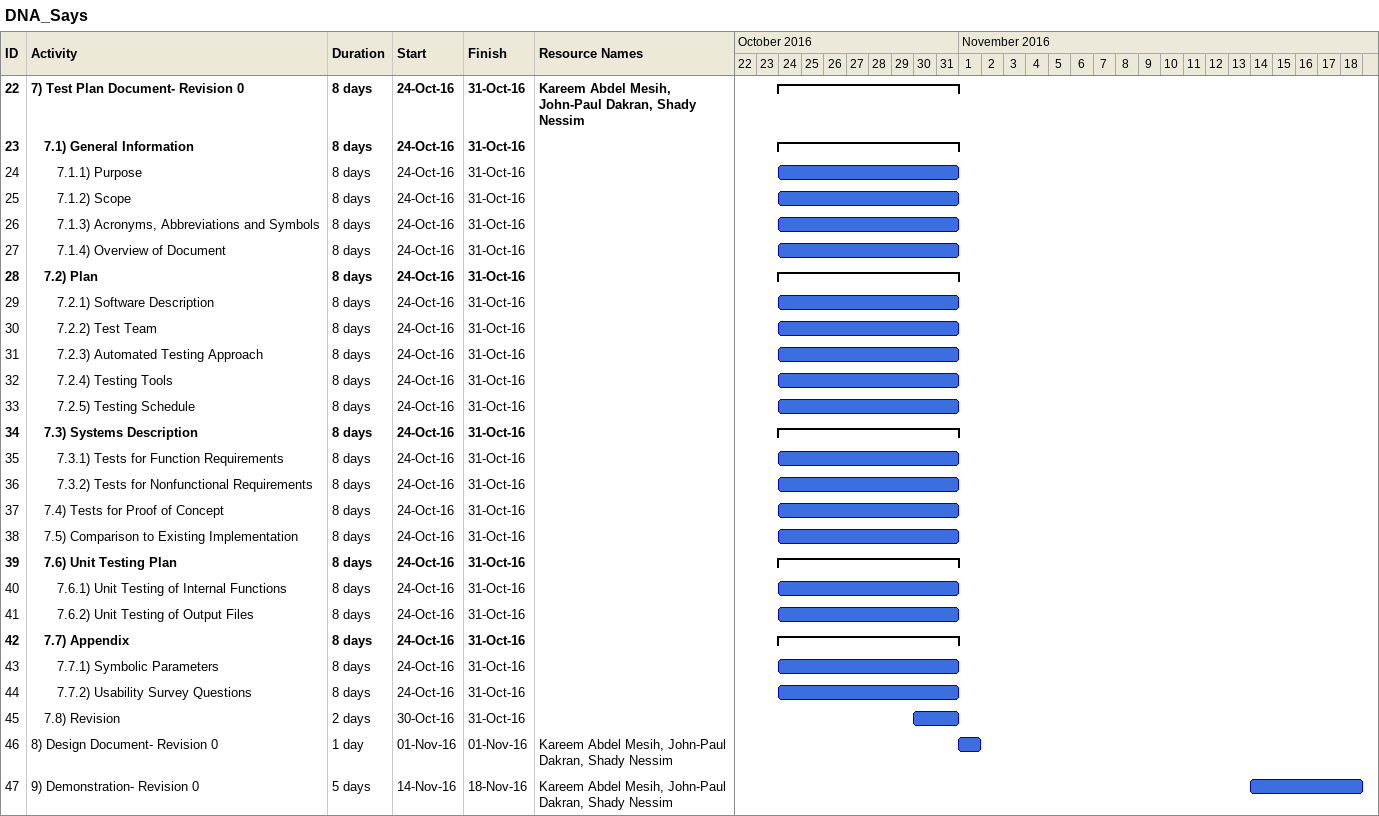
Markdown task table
DNA_Says

| ID | Level | Task | Duration | Start | Finish | Resources |
|---|---|---|---|---|---|---|
| 22 | 1 | **7) Test Plan Document- Revision 0** | 8d | 2016-10-24 | 2016-10-31 | Kareem Abdel Mesih, John-Paul Dakran, Shady Nessim |
| 23 | 2 | **7.1) General Information** | 8d | 2016-10-24 | 2016-10-31 |  |
| 24 | 3 | 7.1.1) Purpose | 8d | 2016-10-24 | 2016-10-31 |  |
| 25 | 3 | 7.1.2) Scope | 8d | 2016-10-24 | 2016-10-31 |  |
| 26 | 3 | 7.1.3) Acronyms, Abbreviations and Symbols | 8d | 2016-10-24 | 2016-10-31 |  |
| 27 | 3 | 7.1.4) Overview of Document | 8d | 2016-10-24 | 2016-10-31 |  |
| 28 | 2 | **7.2) Plan** | 8d | 2016-10-24 | 2016-10-31 |  |
| 29 | 3 | 7.2.1) Software Description | 8d | 2016-10-24 | 2016-10-31 |  |
| 30 | 3 | 7.2.2) Test Team | 8d | 2016-10-24 | 2016-10-31 |  |
| 31 | 3 | 7.2.3) Automated Testing Approach | 8d | 2016-10-24 | 2016-10-31 |  |
| 32 | 3 | 7.2.4) Testing Tools | 8d | 2016-10-24 | 2016-10-31 |  |
| 33 | 3 | 7.2.5) Testing Schedule | 8d | 2016-10-24 | 2016-10-31 |  |
| 34 | 2 | **7.3) Systems Description** | 8d | 2016-10-24 | 2016-10-31 |  |
| 35 | 3 | 7.3.1) Tests for Function Requirements | 8d | 2016-10-24 | 2016-10-31 |  |
| 36 | 3 | 7.3.2) Tests for Nonfunctional Requirements | 8d | 2016-10-24 | 2016-10-31 |  |
| 37 | 2 | 7.4) Tests for Proof of Concept | 8d | 2016-10-24 | 2016-10-31 |  |
| 38 | 2 | 7.5) Comparison to Existing Implementation | 8d | 2016-10-24 | 2016-10-31 |  |
| 39 | 2 | **7.6) Unit Testing Plan** | 8d | 2016-10-24 | 2016-10-31 |  |
| 40 | 3 | 7.6.1) Unit Testing of Internal Functions | 8d | 2016-10-24 | 2016-10-31 |  |
| 41 | 3 | 7.6.2) Unit Testing of Output Files | 8d | 2016-10-24 | 2016-10-31 |  |
| 42 | 2 | **7.7) Appendix** | 8d | 2016-10-24 | 2016-10-31 |  |
| 43 | 3 | 7.7.1) Symbolic Parameters | 8d | 2016-10-24 | 2016-10-31 |  |
| 44 | 3 | 7.7.2) Usability Survey Questions | 8d | 2016-10-24 | 2016-10-31 |  |
| 45 | 2 | 7.8) Revision | 2d | 2016-10-30 | 2016-10-31 |  |
| 46 | 1 | 8) Design Document- Revision 0 | 1d | 2016-11-01 | 2016-11-01 | Kareem Abdel Mesih, John-Paul Dakran, Shady Nessim |
| 47 | 1 | 9) Demonstration- Revision 0 | 5d | 2016-11-14 | 2016-11-18 | Kareem Abdel Mesih, John-Paul Dakran, Shady Nessim |
